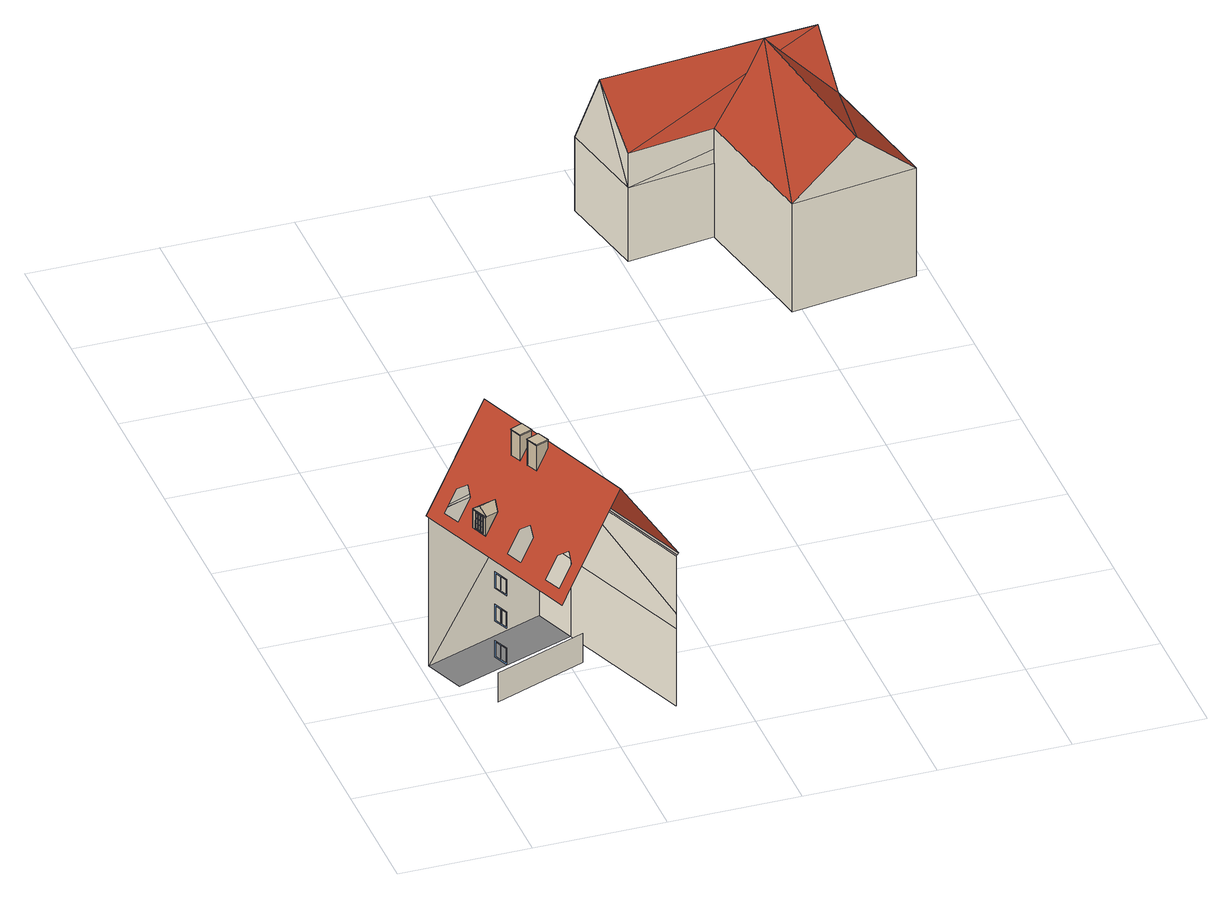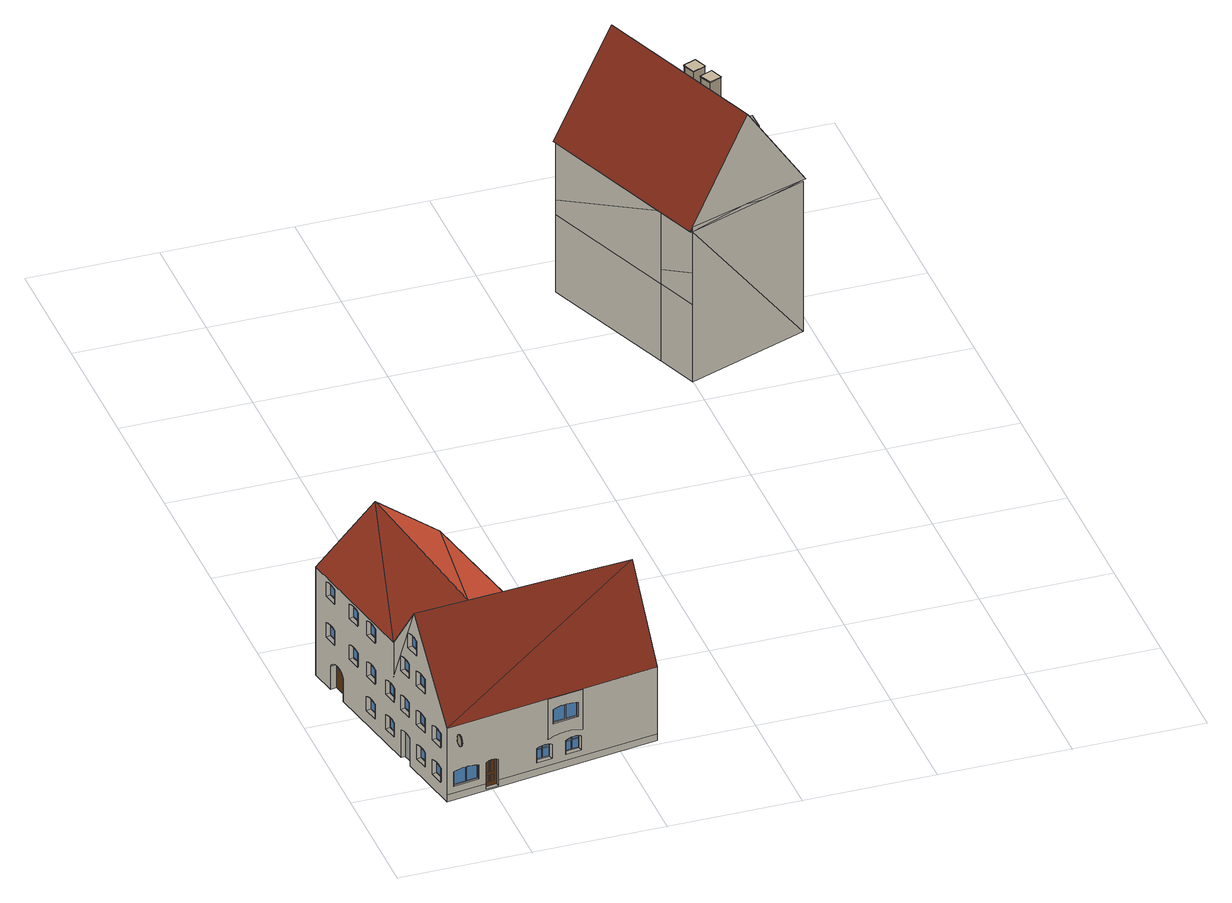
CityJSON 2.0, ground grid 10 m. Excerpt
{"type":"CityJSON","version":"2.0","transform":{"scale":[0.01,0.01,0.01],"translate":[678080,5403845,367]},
"CityObjects":{
"building1":{"type":"Building","attributes":{"dataAvailable":"NotSufficient","measuredHeight":20.84},"children":["building1-1","building1-2","building1-3"],"geometry":[{"type":"MultiSurface","lod":"3","boundaries":[[[0,1,2,3],[4,5,6,7],[8,9,10,11]],[[12,13,14,15],[16,17,18,19],[20,21,22,23]],[[24,25,26,27],[28,29,30,31],[32,33,34,35]],[[36,37,38,39]],[[40,41,42,43]],[[44,45,46,47]],[[48,49,50,51]],[[52,53,54,55]],[[56,57,58,59]],[[60,61,62,63]],[[64,65,66,67]],[[68,69,70,71]],[[72,42,41,73]],[[74,46,45,75]],[[76,38,37,77]],[[78,54,53,79]],[[80,58,57,81]],[[82,50,49,83]],[[84,66,65,85]],[[86,70,69,87]],[[88,62,61,89]],[[90,91,92,93]],[[94,95,96,97]],[[98,99,100,101]],[[102,103,104,105,106]],[[107,108,109,110,111,112,113],[114,115,116,117,118],[103,102,106,105,104],[119,120,121,122,123],[124,125,126,127,128]],[[129,130,131]],[[129,132,133,134]],[[135,131,130,107,113]],[[136,137,138,139]],[[140,141,133,142]],[[129,131,132]],[[133,132,143,144,142]],[[132,131,135]],[[113,112,145,146,147,135]],[[135,148,132]],[[140,142,144,149]],[[150,143,132,151]],[[149,144,143,150]],[[148,135,147]],[[151,132,148,152]],[[152,148,147,146]],[[146,152,151]],[[153,149,150,151,154]],[[155,140,149,153]],[[156,151,152,157]],[[151,156,154]],[[152,146,145,157]]],"semantics":{"surfaces":[{"type":"Window","frameMaterialClass":"Plastic","frameMaterialUncertainty":"0.3","paneMaterialClass":"Glass","_cityeditor_layer":"Unclassified.LoD3"},{"type":"RoofSurface"},{"type":"RoofSurface","klumMaterialClass":"Ceramic","klumMaterialIndex":"D201","materialUncertainty":"0.3"},{"type":"WallSurface"},{"type":"WallSurface","klumMaterialClass":"Plaster","klumMaterialIndex":"I101","materialUncertainty":"0.3"},{"type":"GroundSurface"},{"type":"OuterCeilingSurface"}],"values":[0,0,0,0,0,0,0,0,0,0,0,0,0,0,0,0,0,0,0,0,0,0,0,0,1,2,3,3,3,4,5,3,3,3,2,3,3,3,3,3,6,6,3,3,3,6,3,6]}}]},
"building1-1":{"type":"BuildingInstallation","attributes":{"relationToConstruction":"outside"},"parents":["building1"],"geometry":[{"type":"MultiSurface","lod":"3","boundaries":[[[158,159,160,161]],[[162,163,164,165]],[[166,167,168,169]],[[170,171,172,173]],[[174,175,176,177],[178,179,167,166,180,181,182,183]],[[184,185,186,187]],[[188,189,190]],[[167,179,191,168]],[[170,171,192,193]],[[194,189,188,195,174,177]],[[175,174,196,197]],[[198,184,187,199]],[[172,173,200,201]],[[159,202,203,160]],[[204,168,191,205]],[[158,159,202,206]],[[207,208,209,210]],[[204,163,162,211,169,168]],[[202,206,212,203]],[[205,191,213,214,165,164]],[[215,198,199,216]],[[174,177,217,196]],[[166,178,213,169]],[[179,178,213,191]],[[171,172,201,192]],[[206,158,161,212]],[[173,170,193,200]],[[194,102,103,189]],[[218,219,220,221]],[[208,222,223,209]],[[211,162,165,214],[224,225,226,227],[228,221,220,229],[210,209,223,230]],[[185,215,216,186]],[[183,182,165,214]],[[231,232,233,234]],[[231,232,224,227]],[[181,180,211,162]],[[182,181,162,165]],[[235,236,237,238]],[[239,218,221,228]],[[183,180,211,214]],[[166,167,179,178],[202,159,158,206],[172,171,170,173],[185,184,198,215]],[[234,231,227,226]],[[240,239,218,219]],[[232,233,225,224]],[[207,208,222,241]],[[240,239,228,229]],[[233,234,226,225]],[[241,207,210,230]],[[168,169,213,191],[160,203,212,161],[192,201,200,193],[187,186,216,199]],[[181,180,183,182],[233,232,231,234],[218,239,240,219],[208,207,241,222]],[[176,175,197,242]],[[184,185,215,198]],[[188,105,106,195]],[[177,176,243,102,194]],[[178,183,214,213]],[[176,175,244,243]],[[195,106,244,175,174]],[[245,246,247,248]],[[180,166,178,183],[246,245,249,250],[251,252,253,254],[235,255,256,236]],[[254,253,257,258]],[[251,254,258,259]],[[256,255,260,261]],[[255,235,238,260]],[[169,211,214,213],[248,247,262,263],[264,259,258,257],[260,238,237,261]],[[253,252,251,254]],[[246,250,262,247]],[[249,245,248,263]],[[255,235,236,256]],[[253,252,264,257]],[[180,166,169,211]],[[236,256,261,237]],[[249,245,246,250]],[[222,241,230,223]],[[252,251,259,264]],[[250,249,263,262]],[[219,240,229,220]],[[190,104,103,189]],[[188,105,104,190]],[[105,106,244,243,102,103,104]]]}]},
"building1-2":{"type":"BuildingInstallation","attributes":{"materialUncertainty":"1","relationToConstruction":"outside"},"parents":["building1"],"geometry":[{"type":"MultiSurface","lod":"3","boundaries":[[[265,266,267,268]],[[269,270,271,272]],[[273,274,275,276]],[[265,268,277,278]],[[278,277,279,280],[269,272,273,276]],[[268,267,279,277]],[[266,265,278,280]],[[267,266,280,279]],[[272,271,274,273]],[[275,270,269,276]],[[270,275,274,271]]]}]},
"building1-3":{"type":"BuildingInstallation","attributes":{"materialUncertainty":"1","relationToConstruction":"outside"},"parents":["building1"],"geometry":[{"type":"MultiSurface","lod":"3","boundaries":[[[281,282,283,284]],[[285,286,287,288]],[[289,290,291,292]],[[281,284,293,294]],[[294,293,295,296],[285,288,289,292]],[[284,283,295,293]],[[282,281,294,296]],[[283,282,296,295]],[[288,287,290,289]],[[291,286,285,292]],[[286,291,290,287]]]}]},
"building2":{"type":"Building","attributes":{"measuredHeight":13.19},"children":["building2-1"],"geometry":[{"type":"MultiSurface","lod":"3","boundaries":[[[297,298,299]],[[299,300,297]],[[298,297,301]],[[300,299,302]],[[303,304,305,306,307]],[[304,308,305]],[[309,308,304]],[[298,308,309,302]],[[310,311,312,313]],[[314,315,316,317]],[[318,319,320,321]],[[322,323,324,325]],[[326,327,328,329]],[[330,331,332,333]],[[334,335,336,337]],[[338,339,340,341]],[[342,343,344,345]],[[346,347,348,349]],[[350,351,352,353]],[[354,355,356,357]],[[358,359,360,361]],[[362,363,364,365]],[[366,367,368,369]],[[370,371,372,373]],[[374,375,376,377]],[[378,379,380,381]],[[382,383,384,385]],[[386,387,388,389]],[[390,391,392,393]],[[394,395,396,397]],[[297,300,301]],[[398,399,400,401]],[[402,403,404,405]],[[406,407,408,409,410]],[[301,300,411,412]],[[300,302,413,409,408,414,415,416,411]],[[309,304,410]],[[410,303,417,418,407,406]],[[410,304,303]],[[419,420,421,422]],[[423,424,425,426]],[[413,410,409]],[[302,309,410,413]],[[427,428,429,430]],[[431,432,433,434]],[[435,436,437,438]],[[439,440,441,442]],[[443,444,445,446]],[[447,448,449,450]],[[451,452,453,454]],[[455,456,457,458]],[[459,460,461,462]],[[463,464,465,466]],[[467,468,469,470]],[[471,472,473,474]],[[475,476,477,478]],[[479,480,481,482]],[[483,484,485,486,487]],[[488,489,490,491,492]],[[483,487,493,494,418,417,492,491]],[[495,496,497,498]],[[499,500,501,502]],[[503,504,505,506]],[[507,508,509,510]],[[511,512,513,514]],[[493,305,308,515,298,301,412,480,479,516,517,518,519,520,521,522,523,524,525,526,476,475,472,471,527,528,529,530,531,532,533,534,535,536,537,538,539,494],[319,318,315,314,540,541,542,543,544,545,546,547,548,549,550],[363,362,367,366,551,552,553,554,555,556,557,558,559,560,561],[383,382,371,370,562,563,564,565,566,567,568,569,570,571,572],[339,338,331,330,573,574,575,576,577,578,579,580,581,582,583],[375,374,335,334,584,585,586,587,588,589,590,591,592,593,594],[327,326,347,346,595,596,597,598,599,600,601,602,603,604,605],[456,455,460,459,606,607,608,609,610,611,612,613,614,615,616],[391,390,395,394,617,618,619,620,621,622,623,624,625,626,627],[311,310,379,378,628,629,630,631,632,633,634,635,636,637,638],[432,431,440,439,639,640,641,642,643,644,645,646,647,648,649],[444,443,448,447,650,651,652,653,654,655,656,657,658,659,660],[399,398,403,402,661,662,663,664,665,666,667,668,669,670,671],[428,427,452,451,672,673,674,675,676,677,678,679,680,681,682],[420,419,424,423,683,684,685,686,687,688,689,690,691,692,693],[351,350,387,386,694,695,696,697,698,699,700,701,702,703,704],[343,342,323,322,705,706,707,708,709,710,711,712,713,714,715],[359,358,355,354,716,717,718,719,720,721,722,723,724,725,726]],[[308,298,515]],[[539,538,727,728]],[[729,730,731,732,733,734,735,736,737,738,739,740,741,742,743,744,745,746],[436,435,500,499,747,748,749,750,751,752,753,754,755,756,757]],[[758,307,739,738]],[[306,759,741,740]],[[305,493,487,486,760,761,762,763,764,765,766,767,768,769,770,488,492,417,303,307,758,771,772,773,774,775,776,777,778,779,780,781,782,783,784,759,306],[504,503,508,507,785,786,787,788,789,790,791,792,793,794,795],[496,495,512,511,796,797,798,799,800,801,802,803,804,805,806],[468,467,807,808,809,810,811,812,813,814,815,816,817,464,463]],[[818,819,820,821,822,823,824,825,826]],[[827,828,829,830]],[[831,832,833,834,835,836,837,838,839]],[[840,841,842,843]],[[844,845,846,847,848,849,850,851,852]],[[853,854,855,856,857,858,859,860,861]],[[862,863,864,865,866,867,868,869,870]],[[871,872,873,874]],[[875,876,877,878,879,880,881,882,883]],[[884,885,886,887]],[[888,889,890,891,892,893,894,895,896]],[[897,898,899,900,901,902,903,904,905]],[[906,907,908,909,910,911,912,913,485,484,490,489,914,915,916],[917,918,919,920],[921,922,923,924],[925,926,927,928],[929,930,931,932]],[[926,925,928,927]],[[923,922,921,924]],[[930,929,932,931]],[[918,917,920,919]],[[933,934,935,936,937,938,939,940,941]],[[942,943,944,945]],[[946,947,948,949,950,951,952,953,954]],[[955,956,957,958]],[[481,478,477,959,960,961,962,963,964,965,966,967,968,969,482]],[[970,971,972,973,974,975,976,977,978]],[[979,980,981,982]],[[983,984,985,986,987,988,989,990,991]],[[992,993,994,995]],[[996,997,998,999,1000,1001,1002,1003,1004]],[[1005,1006,1007,1008]],[[1009,1010,1011,1012,1013,1014,1015,1016,1017]],[[1018,1019,1020,1021]],[[1022,1023,1024,1025,1026,1027,1028,1029,1030]],[[1031,1032,1033,1034]],[[1035,1036,1037,1038,1039,1040,1041,1042,1043]],[[1044,1045,1046,1047]],[[1048,1049,1050,1051,1052,1053,1054,1055,1056]],[[1057,1058,1059,1060]],[[1061,1062,1063,1064,1065,1066,1067,1068,1069]],[[1070,1071,1072,1073]],[[1074,1075,1076,1077,1078,1079,1080,1081,1082]],[[1083,1084,1085,1086]],[[1087,1088,1089,1090,1091,1092,1093,1094,1095]],[[1096,1097,1098,1099]],[[1100,1101,1102,1103,1104,1105,1106,1107,1108]],[[1109,1110,1111,1112]],[[1113,1114,1115,1116,1117,1118,1119,1120,1121]],[[1122,1123,1124,1125]],[[1126,1127,1128,1129,1130,1131,1132,1133,1134]],[[1135,1136,1137,1138]],[[1139,1140,1141,1142,1143,1144,1145,1146,1147]],[[1148,1149,1150,1151]],[[1152,1153,1154,1155,1156,1157,1158,1159,1160]],[[1161,1162,1163,1164]],[[1165,1166,1167,1168,1169,1170,1171,1172,1173]],[[1174,1175,1176,1177]],[[1178,1179,1180,1181,1182,1183,1184,1185,1186]],[[1187,1188,1189,1190]],[[1191,1192,1193,1194,1195,1196,1197,1198,1199]],[[1200,1201,1202,1203]],[[1204,1205,1206,1207,1208,1209,1210,1211,1212]],[[1213,1214,1215,1216]],[[1217,1218,1219,1220,1221,1222,1223,1224,1225]],[[1226,1227,1228,1229]],[[1230,1231,1232,1233,1234,1235,1236,1237,1238]],[[1239,1240,1241,1242]],[[1243,1244,1245,1246,1247,1248,1249,1250,1251]],[[1252,1253,1254,1255]],[[1256,1257,1258,1259,1260,1261,1262,1263,1264]],[[1265,1266,1267,1268]],[[1269,1270,1271,1272,1273,1274,1275,1276,1277]],[[1278,1279,1280,1281]],[[1282,1283,1284,1285,1286,1287,1288,1289,1290]],[[1291,1292,1293,1294]],[[1295,1296,1297,1298,1299,1300,1301,1302,1303]],[[1304,1305,1306,1307]],[[1308,1309,1310,1311,1312,1313,1314,1315,1316]],[[1317,1318,1319,1320]],[[1321,1322,1323,1324,1325,1326,1327,1328,1329]],[[1330,1331,1332,1333]],[[1334,1335,1336,1337,1338,1339,1340,1341,1342]],[[1343,1344,1345,1346]],[[1347,1348,1349,1350,1351,1352,1353,1354,1355]],[[1356,1357,1358,1359]],[[1360,1361,1362,1363,1364,1365,1366,1367,1368]],[[1369,1370,1371,1372]],[[1373,1374,1375,1376,1377,1378,1379,1380,1381]],[[1382,1383,1384,1385]],[[418,494,539,728,473,472,475,478,481,480,412,411,416,415,414,408,407]],[[311,638,1386,312]],[[633,632,1387,1388]],[[545,544,1389,1390]],[[548,547,1391,1392]],[[541,540,1393,1394]],[[540,314,317,1393]],[[547,546,1395,1391]],[[319,550,1396,320]],[[550,549,1397,1396]],[[543,542,1398,1399]],[[707,706,1400,1401]],[[698,697,1402,1403]],[[709,708,1404,1405]],[[705,322,325,1406]],[[714,713,1407,1408]],[[351,704,1409,352]],[[706,705,1406,1400]],[[626,625,1410,1411]],[[615,614,1412,1413]],[[608,607,1414,1415]],[[610,609,1416,1417]],[[605,604,1418,1419]],[[611,610,1417,1420]],[[623,622,1421,1422]],[[612,611,1420,1423]],[[619,618,1424,1425]],[[621,620,1426,1427]],[[576,575,1428,1429]],[[591,590,1430,1431]],[[564,563,1432,1433]],[[583,582,1434,1435]],[[566,565,1436,1437]],[[581,580,1438,1439]],[[573,330,333,1440]],[[594,593,1441,1442]],[[580,579,1443,1438]],[[585,584,1444,1445]],[[568,567,1446,1447]],[[584,334,337,1444]],[[587,586,1448,1449]],[[383,572,1450,384]],[[563,562,1451,1432]],[[339,583,1435,340]],[[574,573,1440,1452]],[[575,574,1452,1428]],[[343,715,1453,344]],[[710,709,1405,1454]],[[711,710,1454,1455]],[[595,346,349,1456]],[[603,602,1457,1458]],[[602,601,1459,1457]],[[704,703,1460,1409]],[[697,696,1461,1402]],[[708,707,1401,1404]],[[699,698,1403,1462]],[[712,711,1455,1463]],[[696,695,1464,1461]],[[713,712,1463,1407]],[[700,699,1462,1465]],[[701,700,1465,1466]],[[715,714,1408,1453]],[[695,694,1467,1464]],[[722,721,1468,1469]],[[721,720,1470,1468]],[[717,716,1471,1472]],[[718,717,1472,1473]],[[723,722,1469,1474]],[[552,551,1475,1476]],[[557,556,1477,1478]],[[363,561,1479,364]],[[553,552,1476,1480]],[[560,559,1481,1482]],[[551,366,369,1475]],[[559,558,1483,1481]],[[554,553,1480,1484]],[[556,555,1485,1477]],[[555,554,1484,1485]],[[544,543,1399,1389]],[[546,545,1390,1395]],[[549,548,1392,1397]],[[558,557,1478,1483]],[[542,541,1394,1398]],[[561,560,1482,1479]],[[569,568,1447,1486]],[[588,587,1449,1487]],[[589,588,1487,1488]],[[375,594,1442,376]],[[590,589,1488,1430]],[[578,577,1489,1490]],[[570,569,1486,1491]],[[572,571,1492,1450]],[[586,585,1445,1448]],[[577,576,1429,1489]],[[579,578,1490,1443]],[[562,370,373,1451]],[[592,591,1431,1493]],[[571,570,1491,1492]],[[565,564,1433,1436]],[[567,566,1437,1446]],[[636,635,1494,1495]],[[631,630,1496,1497]],[[638,637,1498,1386]],[[628,378,381,1499]],[[635,634,1500,1494]],[[726,725,1501,1502]],[[359,726,1502,360]],[[719,718,1473,1503]],[[622,621,1427,1421]],[[625,624,1504,1410]],[[391,627,1505,392]],[[593,592,1493,1441]],[[694,386,389,1467]],[[702,701,1466,1506]],[[703,702,1506,1460]],[[582,581,1439,1434]],[[724,723,1474,1507]],[[725,724,1507,1501]],[[716,354,357,1471]],[[600,599,1508,1509]],[[598,597,1510,1511]],[[604,603,1458,1418]],[[597,596,1512,1510]],[[599,598,1511,1508]],[[601,600,1509,1459]],[[596,595,1456,1512]],[[720,719,1503,1470]],[[618,617,1513,1424]],[[627,626,1411,1505]],[[624,623,1422,1504]],[[620,619,1425,1426]],[[617,394,397,1513]],[[629,628,1499,1514]],[[634,633,1388,1500]],[[632,631,1497,1387]],[[630,629,1514,1496]],[[637,636,1495,1498]],[[815,814,1515,1516]],[[428,682,1517,429]],[[532,531,1518,1519]],[[538,537,1520,727]],[[816,815,1516,1521]],[[529,528,1522,1523]],[[536,535,1524,1525]],[[808,807,1526,1527]],[[813,812,1528,1529]],[[810,809,1530,1531]],[[676,675,1532,1533]],[[807,467,470,1526]],[[531,530,1534,1518]],[[814,813,1529,1515]],[[817,816,1521,1535]],[[812,811,1536,1528]],[[677,676,1533,1537]],[[464,817,1535,465]],[[811,810,1531,1536]],[[674,673,1538,1539]],[[533,532,1519,1540]],[[770,914,489,488]],[[528,527,1541,1522]],[[765,908,907,766]],[[535,534,1542,1524]],[[530,529,1523,1534]],[[534,533,1540,1542]],[[663,662,1543,1544]],[[667,666,1545,1546]],[[537,536,1525,1520]],[[399,671,1547,400]],[[670,669,1548,1549]],[[527,471,474,1541]],[[666,665,1550,1545]],[[665,664,1551,1550]],[[664,663,1544,1551]],[[662,661,1552,1543]],[[668,667,1546,1553]],[[669,668,1553,1548]],[[661,402,405,1552]],[[671,670,1549,1547]],[[522,521,964,963]],[[476,526,959,477]],[[526,525,960,959]],[[525,524,961,960]],[[524,523,962,961]],[[523,522,963,962]],[[521,520,965,964]],[[520,519,966,965]],[[519,518,967,966]],[[692,691,1554,1555]],[[691,690,1556,1554]],[[684,683,1557,1558]],[[689,688,1559,1560]],[[683,423,426,1557]],[[686,685,1561,1562]],[[518,517,968,967]],[[690,689,1560,1556]],[[693,692,1555,1563]],[[516,479,482,969]],[[763,910,909,764]],[[764,909,908,765]],[[761,912,911,762]],[[420,693,1563,421]],[[688,687,1564,1559]],[[687,686,1562,1564]],[[760,913,912,761]],[[685,684,1558,1561]],[[517,516,969,968]],[[762,911,910,763]],[[766,907,906,767]],[[486,485,913,760]],[[768,916,915,769]],[[769,915,914,770]],[[809,808,1527,1530]],[[767,906,916,768]],[[681,680,1565,1566]],[[680,679,1567,1565]],[[673,672,1568,1538]],[[432,649,1569,433]],[[797,796,1570,1571]],[[801,800,1572,1573]],[[805,804,1574,1575]],[[644,643,1576,1577]],[[645,644,1577,1578]],[[798,797,1571,1579]],[[648,647,1580,1581]],[[641,640,1582,1583]],[[796,511,514,1570]],[[496,806,1584,497]],[[643,642,1585,1576]],[[752,751,1586,1587]],[[748,747,1588,1589]],[[747,499,502,1588]],[[756,755,1590,1591]],[[654,653,1592,1593]],[[436,757,1594,437]],[[749,748,1589,1595]],[[444,660,1596,445]],[[755,754,1597,1590]],[[754,753,1598,1597]],[[750,749,1595,1599]],[[804,803,1600,1574]],[[757,756,1591,1594]],[[753,752,1587,1598]],[[751,750,1599,1586]],[[787,786,1601,1602]],[[794,793,1603,1604]],[[785,507,510,1605]],[[789,788,1606,1607]],[[792,791,1608,1609]],[[790,789,1607,1610]],[[795,794,1604,1611]],[[640,639,1612,1582]],[[639,439,442,1612]],[[504,795,1611,505]],[[786,785,1605,1601]],[[788,787,1602,1606]],[[793,792,1609,1603]],[[791,790,1610,1608]],[[646,645,1578,1613]],[[647,646,1613,1580]],[[642,641,1583,1585]],[[649,648,1581,1569]],[[655,654,1593,1614]],[[806,805,1575,1584]],[[802,801,1573,1615]],[[800,799,1616,1572]],[[803,802,1615,1600]],[[799,798,1579,1616]],[[657,656,1617,1618]],[[653,652,1619,1592]],[[656,655,1614,1617]],[[678,677,1537,1620]],[[660,659,1621,1596]],[[651,650,1622,1623]],[[652,651,1623,1619]],[[650,447,450,1622]],[[658,657,1618,1624]],[[659,658,1624,1621]],[[672,451,454,1568]],[[675,674,1539,1532]],[[682,681,1566,1517]],[[679,678,1620,1567]],[[607,606,1625,1414]],[[609,608,1415,1416]],[[327,605,1419,328]],[[456,616,1626,457]],[[616,615,1413,1626]],[[613,612,1423,1627]],[[614,613,1627,1412]],[[606,459,462,1625]],[[775,774,734,733]],[[772,771,737,736]],[[771,758,738,737]],[[774,773,735,734]],[[773,772,736,735]],[[781,780,746,745]],[[783,782,744,743]],[[759,784,742,741]],[[784,783,743,742]],[[782,781,745,744]],[[780,779,729,746]],[[315,318,321,316]],[[335,374,377,336]],[[331,338,341,332]],[[347,326,329,348]],[[323,342,345,324]],[[387,350,353,388]],[[355,358,361,356]],[[367,362,365,368]],[[371,382,385,372]],[[379,310,313,380]],[[395,390,393,396]],[[468,463,466,469]],[[403,398,401,404]],[[424,419,422,425]],[[491,490,484,483]],[[307,306,740,739]],[[500,435,438,501]],[[508,503,506,509]],[[448,443,446,449]],[[440,431,434,441]],[[512,495,498,513]],[[452,427,430,453]],[[460,455,458,461]]],"semantics":{"surfaces":[{"type":"RoofSurface","klumMaterialClass":"Ceramic","klumMaterialIndex":"D201","materialUncertainty":"0.3"},{"type":"WallSurface"},{"type":"WallSurface","klumMaterialClass":"Plaster","klumMaterialIndex":"I101","materialUncertainty":"0.3"},{"type":"Window","frameMaterialClass":"Plastic","frameMaterialUncertainty":"0.3","paneMaterialClass":"Glass","_cityeditor_layer":"Unclassified.LoD3"},{"type":"Door","materialUncertainty":"0.5","_cityeditor_layer":"Unclassified.LoD3"},{"type":"Door","klumMaterialClass":"Wood","klumMaterialIndex":"L001","materialUncertainty":"0.3","_cityeditor_layer":"Unclassified.LoD3"},{"type":"GroundSurface"},{"type":"OuterCeilingSurface"},{"type":"OuterFloorSurface"}],"values":[0,0,0,0,0,0,0,0,1,1,1,1,1,1,1,1,1,1,1,1,1,1,1,1,1,1,1,1,1,1,1,1,1,1,1,1,1,1,1,1,1,1,1,1,1,1,1,1,1,1,1,1,2,2,2,2,2,2,2,2,2,2,2,2,2,2,2,2,2,2,2,2,3,3,3,3,3,3,3,3,3,3,3,3,4,4,4,4,4,3,3,3,3,5,3,3,3,3,3,3,3,3,3,3,3,3,3,3,3,3,3,3,3,3,3,3,3,3,3,3,3,3,3,3,3,3,3,3,3,3,3,3,3,3,3,3,3,3,3,3,3,3,3,3,3,3,3,3,3,3,3,3,3,3,3,3,3,3,6,7,7,7,7,7,7,7,7,7,7,7,7,7,7,7,7,7,7,7,7,7,7,7,7,7,7,7,7,7,7,7,7,7,7,7,7,7,7,7,7,7,7,7,7,7,7,7,7,7,7,7,7,7,7,7,7,7,7,7,7,7,7,7,7,7,7,7,7,7,7,7,7,7,7,7,7,7,7,7,7,7,7,7,7,7,7,7,7,7,7,7,7,7,7,7,7,7,7,7,7,7,7,7,7,7,7,7,7,7,7,7,7,7,7,7,7,7,7,7,7,7,7,7,7,7,7,7,7,7,7,7,7,7,7,7,7,7,7,7,7,7,7,7,7,7,7,7,7,7,7,7,7,7,7,7,7,7,7,7,7,7,7,7,7,7,7,7,7,7,7,7,7,7,7,7,7,7,7,7,7,7,7,7,7,7,7,7,7,7,7,7,7,7,7,7,7,7,7,7,7,7,7,7,7,7,7,7,7,7,7,7,7,7,7,7,7,7,7,7,7,7,7,7,7,7,7,7,7,7,7,7,7,7,7,7,7,7,7,7,7,7,7,7,7,7,7,7,7,7,7,7,7,7,7,7,7,7,7,7,7,7,7,7,7,7,7,7,7,7,7,7,7,7,7,7,7,7,7,7,7,7,7,7,7,7,7,7,7,7,7,7,7,7,7,7,7,7,7,7,8,8,8,8,8,8,8,8,8,8,8,8,8,8,8,8,8,8,8,8,8,8,8]}}]},
"building2-1":{"type":"BuildingInstallation","attributes":{"materialUncertainty":"0.5","materialClass":"Plastic","_cityeditor_layer":"Unclassified.LoD3","relationToConstruction":"outside"},"parents":["building2"],"geometry":[{"type":"MultiSurface","lod":"3","boundaries":[[[1628,1629,1630,1631,1632,1633,1634,1635,1636,1637,1638,1639,1640,1641,1642,1643,1644,1645,1646,1647,1648,1649,1650,1651,1652,1653]],[[1654,1655,1630,1629]],[[1656,1654,1629,1628]],[[1655,1657,1631,1630]],[[1657,1658,1632,1631]],[[1658,1659,1633,1632]],[[1660,1661,1644,1643]],[[1662,1663,1647,1646]],[[1663,1664,1648,1647]],[[1664,1665,1649,1648]],[[1666,1667,1642,1641]],[[1668,1669,1639,1638]],[[1667,1660,1643,1642]],[[1665,1670,1650,1649]],[[1661,1671,1645,1644]],[[1670,1672,1651,1650]],[[1672,1673,1652,1651]],[[1674,1668,1638,1637]],[[1675,1676,1635,1634]],[[1659,1675,1634,1633]],[[1676,1677,1636,1635]],[[1677,1674,1637,1636]],[[1669,1678,1640,1639]],[[1671,1662,1646,1645]],[[1678,1666,1641,1640]],[[1673,1679,1653,1652]],[[1679,1656,1628,1653]],[[1654,1656,1679,1673,1672,1670,1665,1664,1663,1662,1671,1661,1660,1667,1666,1678,1669,1668,1674,1677,1676,1675,1659,1658,1657,1655]]]}]}
},
"vertices":[
[348,556,1221],[302,677,1221],[302,677,1081],[348,556,1081],[307,664,1092],[307,664,1210],[324,618,1210],[324,618,1092],[326,615,1092],[326,615,1210],[343,569,1210],[343,569,1092],[348,556,643],[302,677,643],[302,677,503],[348,556,503],[307,664,513],[307,664,632],[324,618,632],[324,618,513],[326,615,513],[326,615,632],[343,569,632],[343,569,513],[348,556,947],[302,677,947],[302,677,807],[348,556,807],[307,664,818],[307,664,936],[324,618,936],[324,618,818],[326,615,818],[326,615,936],[343,569,936],[343,569,818],[324,620,1209],[325,621,1209],[325,621,1171],[324,620,1171],[324,620,1131],[325,621,1131],[325,621,1093],[324,620,1093],[324,620,1170],[325,621,1170],[325,621,1132],[324,620,1132],[324,620,630],[325,621,630],[325,621,593],[324,620,593],[324,620,552],[325,621,552],[325,621,515],[324,620,515],[324,620,591],[325,621,591],[325,621,554],[324,620,554],[324,620,934],[325,621,934],[325,621,897],[324,620,897],[324,620,856],[325,621,856],[325,621,819],[324,620,819],[324,620,895],[325,621,895],[325,621,858],[324,620,858],[326,621,1093],[326,621,1131],[326,621,1132],[326,621,1170],[326,621,1171],[326,621,1209],[326,621,515],[326,621,552],[326,621,554],[326,621,591],[326,621,593],[326,621,630],[326,621,819],[326,621,856],[326,621,858],[326,621,895],[326,621,897],[326,621,934],[329,614,934],[327,613,934],[327,613,897],[329,614,897],[329,614,895],[327,613,895],[327,613,858],[329,614,858],[329,614,856],[327,613,856],[327,613,819],[329,614,819],[305,886,1385],[407,925,1544],[416,1005,1598],[356,1058,1544],[254,1019,1385],[41,1396,1293],[161,1085,1293],[161,1084,1293],[571,18,1293],[607,31,1348],[1065,197,2056],[533,1579,2056],[387,646,1371],[489,685,1530],[549,632,1584],[541,552,1530],[438,513,1371],[534,255,1366],[636,294,1525],[697,241,1579],[688,161,1525],[586,121,1366],[191,1147,1366],[139,1280,1366],[241,1319,1525],[302,1266,1579],[293,1186,1525],[396,1528,1281],[64,1404,1294],[548,1586,1310],[1002,1754,1281],[64,1405,18],[64,1405,1281],[1004,1757,1324],[1056,978,344],[336,701,344],[336,701,100],[1056,978,100],[1125,1434,18],[184,1093,18],[1002,1753,18],[1002,1754,937],[1002,1754,668],[1559,375,1293],[1148,1442,1293],[1024,1764,1293],[1013,1759,1281],[1125,1434,668],[1125,1434,789],[1125,1434,1281],[1137,1438,1281],[1536,367,668],[1536,367,789],[1536,367,18],[1536,367,1281],[1547,371,1281],
[287,939,1488],[294,918,1488],[298,920,1488],[290,940,1488],[269,991,1397],[270,991,1397],[272,992,1531],[271,992,1531],[284,940,1397],[294,916,1397],[297,917,1397],[288,942,1397],[286,938,1444],[294,918,1444],[294,918,1484],[287,939,1484],[267,993,1536],[264,992,1392],[295,913,1392],[297,914,1536],[286,941,1531],[296,917,1531],[275,965,1397],[265,989,1397],[268,990,1531],[277,966,1531],[293,918,1401],[294,918,1440],[297,920,1440],[297,919,1401],[256,1020,1546],[308,887,1546],[283,954,1600],[300,918,1531],[297,920,1444],[290,940,1444],[307,887,1536],[256,1020,1536],[271,995,1536],[269,994,1392],[285,938,1401],[289,940,1401],[290,940,1484],[298,920,1484],[295,919,1527],[299,920,1527],[298,917,1397],[301,918,1531],[287,939,1527],[274,967,1401],[275,967,1440],[278,969,1440],[278,968,1401],[279,966,1397],[291,940,1527],[290,942,1531],[281,967,1531],[286,938,1440],[290,940,1440],[302,916,1536],[276,967,1484],[268,988,1484],[271,989,1484],[279,969,1484],[267,988,1440],[271,989,1440],[279,969,1488],[280,969,1527],[272,989,1527],[271,989,1488],[279,969,1444],[271,989,1444],[270,989,1401],[268,988,1488],[276,967,1488],[276,968,1527],[268,988,1527],[284,943,1440],[276,963,1440],[280,964,1440],[288,944,1440],[275,967,1444],[267,988,1444],[266,987,1401],[299,915,1392],[295,913,1385],[264,992,1385],[285,943,1488],[286,943,1527],[289,945,1527],[289,944,1488],[277,963,1488],[278,963,1527],[285,943,1484],[284,943,1444],[276,963,1444],[277,963,1484],[284,942,1401],[276,963,1401],[280,964,1444],[281,965,1484],[289,944,1484],[287,944,1401],[279,964,1401],[281,965,1527],[281,965,1488],[288,944,1444],
[608,1017,2089],[705,1056,2089],[666,1153,2089],[570,1114,2089],[665,1150,2082],[665,1150,2011],[572,1113,1866],[572,1113,2082],[609,1020,2082],[609,1020,1868],[702,1057,2013],[702,1057,2082],[570,1114,2082],[608,1017,2082],[666,1153,2082],[705,1056,2082],
[673,856,2093],[770,894,2093],[731,991,2093],[634,952,2093],[730,988,2086],[730,988,2014],[637,951,1869],[637,951,2086],[674,858,2086],[674,858,1871],[767,896,2016],[767,896,2086],[634,952,2086],[673,856,2086],[731,991,2086],[770,894,2086],
[4335,4594,1530],[4591,5740,1124],[4126,5982,1530],[3829,4518,1124],[4799,4664,1124],[3621,5593,1124],[2808,6226,833],[2870,5870,1529],[4449,6475,833],[3664,6356,833],[3395,6315,833],[4537,6019,1532],[2950,5492,1124],[4590,5748,621],[4590,5748,740],[4557,5742,740],[4557,5742,621],[4664,5363,447],[4664,5363,328],[4631,5357,328],[4631,5357,447],[4641,5483,328],[4641,5483,447],[4608,5477,447],[4608,5477,328],[4573,5833,1063],[4573,5833,943],[4541,5826,943],[4541,5826,1063],[4748,4929,621],[4748,4929,740],[4716,4922,740],[4716,4922,621],[4710,5126,1084],[4710,5126,964],[4677,5120,964],[4677,5120,1084],[4663,5367,1084],[4663,5367,964],[4631,5360,964],[4631,5360,1084],[4687,5246,964],[4687,5246,1084],[4654,5239,1084],[4654,5239,964],[4550,5953,943],[4550,5953,1063],[4518,5946,1063],[4518,5946,943],[4771,4808,740],[4771,4808,621],[4739,4802,621],[4739,4802,740],[4508,6170,943],[4508,6170,1063],[4476,6164,1063],[4476,6164,943],[4554,5933,1314],[4554,5933,1195],[4521,5927,1195],[4521,5927,1314],[4531,6053,1195],[4531,6053,1314],[4498,6047,1314],[4498,6047,1195],[4507,6174,328],[4507,6174,447],[4475,6168,447],[4475,6168,328],[4530,6054,447],[4530,6054,328],[4498,6048,328],[4498,6048,447],[4771,4808,1084],[4771,4808,964],[4739,4802,964],[4739,4802,1084],[4640,5487,964],[4640,5487,1084],[4608,5480,1084],[4608,5480,964],[4613,5628,740],[4613,5628,621],[4580,5622,621],[4580,5622,740],[4748,4929,964],[4748,4929,1084],[4716,4922,1084],[4716,4922,964],[4531,6050,1063],[4531,6050,943],[4499,6044,943],[4499,6044,1063],[4640,5487,621],[4640,5487,740],[4608,5480,740],[4608,5480,621],[4663,5367,740],[4663,5367,621],[4631,5360,621],[4631,5360,740],[4590,5745,328],[4590,5745,447],[4558,5739,447],[4558,5739,328],[4613,5625,447],[4613,5625,328],[4581,5619,328],[4581,5619,447],[2950,5492,505],[2950,5492,214],[3621,5593,214],[3621,5593,833],[2950,5492,833],[3829,4518,214],[4799,4664,214],[3621,5593,951],[3670,5341,214],[3684,5271,214],[3808,4629,214],[2808,6226,271],[2808,6226,214],[4466,6388,616],[4466,6388,735],[4433,6382,735],[4433,6382,616],[4489,6268,735],[4489,6268,616],[4457,6262,616],[4457,6262,735],[4466,6388,327],[4466,6388,447],[4433,6382,447],[4433,6382,327],[4550,5953,615],[4550,5953,734],[4518,5946,734],[4518,5946,615],[3429,6329,616],[3429,6329,735],[3431,6317,735],[3431,6317,616],[4573,5833,734],[4573,5833,615],[4541,5826,615],[4541,5826,734],[4508,6170,615],[4508,6170,734],[4476,6164,734],[4476,6164,615],[4531,6050,734],[4531,6050,615],[4499,6044,615],[4499,6044,734],[4489,6268,447],[4489,6268,327],[4457,6262,327],[4457,6262,447],[4687,5246,621],[4687,5246,740],[4654,5239,740],[4654,5239,621],[4710,5126,740],[4710,5126,621],[4677,5120,621],[4677,5120,740],[3630,6351,321],[3630,6351,440],[3635,6318,440],[3635,6318,321],[3751,6369,440],[3751,6369,321],[3756,6336,321],[3756,6336,440],[4571,5843,447],[4571,5843,214],[4539,5837,214],[4539,5837,447],[4726,5044,214],[4726,5044,410],[4677,5035,410],[4677,5035,214],[4759,4871,410],[4759,4871,214],[4710,4862,214],[4710,4862,410],[4148,6429,221],[4153,6395,221],[4153,6395,447],[4148,6429,447],[4148,6429,271],[4046,6414,447],[4051,6379,447],[4051,6379,221],[4046,6414,221],[4046,6414,271],[4449,6475,271],[4449,6475,214],[4203,6437,328],[4203,6437,447],[4204,6425,447],[4204,6425,328],[3624,6358,735],[3624,6358,616],[3626,6346,616],[3626,6346,735],[3400,6316,321],[3400,6316,440],[3405,6283,440],[3405,6283,321],[3521,6334,440],[3521,6334,321],[3526,6302,321],[3526,6302,440],[4397,6467,447],[4397,6467,328],[4399,6455,328],[4399,6455,447],[4591,5740,833],[4757,4881,425],[4755,4893,439],[4752,4907,450],[4749,4923,458],[4746,4940,463],[4742,4958,465],[4739,4975,463],[4736,4993,458],[4732,5009,450],[4730,5023,439],[4727,5035,425],[4569,5853,451],[4567,5862,455],[4566,5872,458],[4564,5883,460],[4562,5893,462],[4560,5903,462],[4558,5913,462],[4556,5923,460],[4554,5933,458],[4552,5943,455],[4550,5953,451],[4548,5963,447],[4548,5963,214],[4662,5373,451],[4660,5383,455],[4658,5393,458],[4656,5403,460],[4654,5413,462],[4652,5424,462],[4650,5434,462],[4648,5444,460],[4646,5454,458],[4644,5464,455],[4643,5474,451],[4529,6064,451],[4527,6074,455],[4525,6084,458],[4523,6094,460],[4521,6104,462],[4519,6114,462],[4517,6124,462],[4515,6134,460],[4513,6144,458],[4511,6154,455],[4509,6164,451],[4769,4818,1088],[4767,4828,1092],[4765,4838,1095],[4764,4848,1097],[4761,4858,1098],[4760,4868,1099],[4758,4879,1098],[4756,4889,1097],[4754,4899,1095],[4752,4909,1092],[4750,4919,1088],[4708,5136,1088],[4706,5145,1092],[4704,5155,1095],[4702,5166,1097],[4700,5176,1098],[4698,5186,1099],[4696,5196,1098],[4694,5206,1097],[4692,5216,1095],[4690,5226,1092],[4689,5236,1088],[4661,5376,1088],[4659,5386,1092],[4658,5396,1095],[4656,5406,1097],[4654,5416,1098],[4652,5427,1099],[4650,5437,1098],[4648,5447,1097],[4646,5457,1095],[4644,5467,1092],[4642,5477,1088],[4769,4818,745],[4767,4828,749],[4765,4838,752],[4764,4848,754],[4761,4858,755],[4760,4868,755],[4758,4879,755],[4756,4889,754],[4754,4899,752],[4752,4909,749],[4750,4919,745],[4708,5136,745],[4706,5145,749],[4704,5155,752],[4702,5166,754],[4700,5176,755],[4698,5186,755],[4696,5196,755],[4694,5206,754],[4692,5216,752],[4690,5226,749],[4689,5236,745],[4661,5376,745],[4659,5386,749],[4658,5396,752],[4656,5406,754],[4654,5416,755],[4652,5427,755],[4650,5437,755],[4648,5447,754],[4646,5457,752],[4644,5467,749],[4642,5477,745],[4611,5638,745],[4609,5648,749],[4607,5658,752],[4605,5668,754],[4603,5678,755],[4601,5688,755],[4599,5698,755],[4597,5708,754],[4595,5718,752],[4593,5729,749],[4591,5738,745],[4571,5842,739],[4569,5852,743],[4568,5862,746],[4566,5872,748],[4564,5882,749],[4562,5893,750],[4560,5903,749],[4558,5913,748],[4556,5923,746],[4554,5933,743],[4552,5943,739],[4529,6060,739],[4527,6070,743],[4526,6080,746],[4523,6090,748],[4522,6100,749],[4520,6110,750],[4518,6120,749],[4516,6131,748],[4514,6141,746],[4512,6151,743],[4510,6161,739],[4611,5635,451],[4610,5645,455],[4608,5655,458],[4606,5665,460],[4604,5675,462],[4602,5685,462],[4600,5695,462],[4598,5705,460],[4596,5715,458],[4594,5725,455],[4592,5735,451],[4487,6278,451],[4485,6288,455],[4483,6298,458],[4481,6308,460],[4479,6318,461],[4477,6328,462],[4476,6338,461],[4474,6349,460],[4472,6359,458],[4470,6369,455],[4468,6379,451],[4487,6278,739],[4485,6288,743],[4483,6298,746],[4481,6308,748],[4479,6318,750],[4477,6328,750],[4476,6338,750],[4474,6349,748],[4472,6359,746],[4470,6369,743],[4468,6379,739],[4529,6060,1067],[4527,6070,1071],[4526,6080,1074],[4523,6090,1076],[4522,6100,1077],[4520,6110,1078],[4518,6120,1077],[4516,6131,1076],[4514,6141,1074],[4512,6151,1071],[4510,6161,1067],[4571,5842,1067],[4569,5852,1071],[4568,5862,1074],[4566,5872,1076],[4564,5882,1077],[4562,5893,1078],[4560,5903,1077],[4558,5913,1076],[4556,5923,1074],[4554,5933,1071],[4552,5943,1067],[4552,5943,1319],[4550,5953,1322],[4548,5963,1325],[4546,5973,1328],[4544,5983,1329],[4542,5993,1329],[4540,6003,1329],[4538,6013,1328],[4536,6024,1325],[4534,6033,1322],[4533,6043,1319],[4516,5957,447],[4516,5957,214],[3544,6346,521],[3534,6344,521],[3528,6343,522],[3509,6341,521],[3505,6340,521],[3482,6337,519],[3460,6333,516],[3437,6330,511],[3415,6326,505],[3394,6323,498],[3394,6323,833],[3663,6364,833],[3663,6364,498],[3641,6361,505],[3619,6357,511],[3596,6354,516],[3574,6350,519],[3551,6347,521],[3608,6355,740],[3592,6353,743],[3576,6351,746],[3560,6348,749],[3543,6346,750],[3527,6343,750],[3510,6341,750],[3494,6338,749],[3477,6336,746],[3461,6333,743],[3445,6331,740],[3395,6315,498],[3664,6356,498],[4140,6428,451],[4131,6426,455],[4123,6425,458],[4114,6424,460],[4106,6423,462],[4097,6421,462],[4088,6420,462],[4080,6419,460],[4071,6417,458],[4063,6416,455],[4054,6415,451],[3416,6318,505],[3439,6322,511],[3461,6325,516],[3484,6329,519],[3506,6332,521],[3510,6333,521],[3529,6335,522],[3536,6337,521],[3546,6338,521],[3552,6339,521],[3575,6342,519],[3597,6346,516],[3620,6349,511],[3642,6353,505],[3511,6333,445],[3501,6331,449],[3491,6330,452],[3480,6328,454],[3470,6327,455],[3460,6325,455],[3450,6324,455],[3440,6322,454],[3429,6320,452],[3419,6319,449],[3409,6317,445],[4382,6464,451],[4366,6462,455],[4349,6459,458],[4333,6457,460],[4316,6454,462],[4300,6452,462],[4284,6450,462],[4267,6447,460],[4251,6445,458],[4235,6442,455],[4218,6440,451],[3741,6368,445],[3731,6366,449],[3721,6364,452],[3711,6363,454],[3701,6362,455],[3691,6360,455],[3681,6358,455],[3670,6357,454],[3660,6355,452],[3650,6354,449],[3640,6352,445],[3456,6291,445],[3461,6292,445],[3461,6292,413],[3414,6285,413],[3414,6285,434],[3418,6285,436],[3427,6287,439],[3437,6288,442],[3446,6290,444],[3414,6285,404],[3461,6292,404],[3461,6292,331],[3414,6285,331],[3516,6300,413],[3470,6293,413],[3470,6293,445],[3474,6294,445],[3484,6295,444],[3493,6297,442],[3503,6298,439],[3512,6300,436],[3516,6300,434],[3516,6300,331],[3470,6293,331],[3470,6293,404],[3516,6300,404],[3513,6329,740],[3518,6330,740],[3518,6330,626],[3441,6318,626],[3441,6318,727],[3449,6319,730],[3465,6322,734],[3481,6324,737],[3497,6326,738],[3616,6345,626],[3532,6332,626],[3532,6332,740],[3544,6334,740],[3560,6336,738],[3576,6339,737],[3592,6341,734],[3608,6343,730],[3616,6345,727],[3686,6326,445],[3691,6327,445],[3691,6327,413],[3645,6320,413],[3645,6320,434],[3649,6320,436],[3658,6322,439],[3668,6323,442],[3677,6324,444],[3645,6320,404],[3691,6327,404],[3691,6327,331],[3645,6320,331],[3746,6335,413],[3701,6328,413],[3701,6328,445],[3705,6329,445],[3715,6330,444],[3724,6332,442],[3733,6333,439],[3743,6334,436],[3746,6335,434],[3746,6335,331],[3701,6328,331],[3701,6328,404],[3746,6335,404],[4286,6438,452],[4292,6439,452],[4292,6439,338],[4214,6427,338],[4214,6427,439],[4223,6428,442],[4238,6430,445],[4254,6433,448],[4270,6435,450],[4389,6453,338],[4305,6441,338],[4305,6441,452],[4318,6442,452],[4334,6445,450],[4350,6447,448],[4365,6450,445],[4381,6452,442],[4389,6453,439],[4085,6384,460],[4094,6386,462],[4102,6387,462],[4111,6388,462],[4119,6390,460],[4128,6391,458],[4136,6392,455],[4145,6393,451],[4059,6381,451],[4068,6382,455],[4076,6383,458],[4072,6383,335],[4097,6386,335],[4097,6386,428],[4072,6383,428],[4110,6388,428],[4110,6388,335],[4134,6392,335],[4134,6392,428],[4132,6392,309],[4111,6388,309],[4111,6388,257],[4132,6392,257],[4095,6386,309],[4074,6383,309],[4074,6383,257],[4095,6386,257],[4443,6331,451],[4444,6326,452],[4444,6326,420],[4435,6372,420],[4435,6372,440],[4436,6368,442],[4438,6359,445],[4440,6350,448],[4441,6341,450],[4435,6372,410],[4444,6326,410],[4444,6326,337],[4435,6372,337],[4455,6272,420],[4446,6317,420],[4446,6317,452],[4447,6313,451],[4449,6303,450],[4451,6294,448],[4452,6285,445],[4454,6275,442],[4455,6272,440],[4455,6272,337],[4446,6317,337],[4446,6317,410],[4455,6272,410],[4678,5025,425],[4681,5013,439],[4683,4999,450],[4686,4983,458],[4690,4966,463],[4693,4948,465],[4697,4930,463],[4700,4913,458],[4703,4897,450],[4706,4883,439],[4708,4871,425],[4485,6117,452],[4486,6112,452],[4486,6112,420],[4477,6158,420],[4477,6158,440],[4477,6154,442],[4479,6145,446],[4481,6136,449],[4483,6126,450],[4477,6158,410],[4486,6112,410],[4486,6112,338],[4477,6158,338],[4496,6058,420],[4487,6103,420],[4487,6103,452],[4488,6098,452],[4490,6089,450],[4492,6080,449],[4494,6070,446],[4495,6061,442],[4496,6058,440],[4496,6058,338],[4487,6103,338],[4487,6103,410],[4496,6058,410],[4443,6331,740],[4444,6326,740],[4444,6326,708],[4435,6372,708],[4435,6372,728],[4436,6368,730],[4438,6359,734],[4440,6350,737],[4441,6341,738],[4435,6372,698],[4444,6326,698],[4444,6326,626],[4435,6372,626],[4455,6272,708],[4446,6317,708],[4446,6317,740],[4447,6313,740],[4449,6303,738],[4451,6294,737],[4452,6285,734],[4454,6275,730],[4455,6272,728],[4455,6272,626],[4446,6317,626],[4446,6317,698],[4455,6272,698],[4485,6113,739],[4486,6108,739],[4486,6108,707],[4477,6154,707],[4477,6154,728],[4478,6150,730],[4480,6141,733],[4482,6132,736],[4484,6123,738],[4477,6154,698],[4486,6108,698],[4486,6108,625],[4477,6154,625],[4497,6054,707],[4488,6099,707],[4488,6099,739],[4489,6095,739],[4491,6085,738],[4493,6076,736],[4494,6067,733],[4496,6058,730],[4497,6054,728],[4497,6054,625],[4488,6099,625],[4488,6099,698],[4497,6054,698],[4485,6113,1067],[4486,6108,1068],[4486,6108,1036],[4477,6154,1036],[4477,6154,1056],[4478,6150,1058],[4480,6141,1062],[4482,6132,1064],[4484,6123,1066],[4477,6154,1026],[4486,6108,1026],[4486,6108,953],[4477,6154,953],[4497,6054,1036],[4488,6099,1036],[4488,6099,1068],[4489,6095,1067],[4491,6085,1066],[4493,6076,1064],[4494,6067,1062],[4496,6058,1058],[4497,6054,1056],[4497,6054,953],[4488,6099,953],[4488,6099,1026],[4497,6054,1026],[4508,5996,1319],[4509,5991,1319],[4509,5991,1287],[4500,6037,1287],[4500,6037,1308],[4501,6033,1309],[4503,6024,1313],[4504,6015,1316],[4506,6005,1318],[4500,6037,1277],[4509,5991,1277],[4509,5991,1205],[4500,6037,1205],[4520,5937,1287],[4511,5982,1287],[4511,5982,1319],[4512,5978,1319],[4514,5968,1318],[4515,5959,1316],[4517,5950,1313],[4519,5940,1309],[4520,5937,1308],[4520,5937,1205],[4511,5982,1205],[4511,5982,1277],[4520,5937,1277],[4527,5896,1067],[4528,5891,1068],[4528,5891,1036],[4520,5937,1036],[4520,5937,1056],[4520,5933,1058],[4522,5924,1062],[4524,5914,1064],[4526,5905,1066],[4520,5937,1026],[4528,5891,1026],[4528,5891,953],[4520,5937,953],[4539,5836,1036],[4530,5882,1036],[4530,5882,1068],[4531,5877,1067],[4533,5868,1066],[4535,5858,1064],[4536,5849,1062],[4538,5840,1058],[4539,5836,1056],[4539,5836,953],[4530,5882,953],[4530,5882,1026],[4539,5836,1026],[4527,5896,739],[4528,5891,739],[4528,5891,707],[4520,5937,707],[4520,5937,728],[4520,5933,730],[4522,5924,733],[4524,5914,736],[4526,5905,738],[4520,5937,698],[4528,5891,698],[4528,5891,625],[4520,5937,625],[4539,5836,707],[4530,5882,707],[4530,5882,739],[4531,5877,739],[4533,5868,738],[4535,5858,736],[4536,5849,733],[4538,5840,730],[4539,5836,728],[4539,5836,625],[4530,5882,625],[4530,5882,698],[4539,5836,698],[4567,5691,745],[4568,5686,745],[4568,5686,713],[4559,5732,713],[4559,5732,734],[4560,5728,736],[4562,5719,739],[4563,5710,742],[4565,5701,744],[4559,5732,703],[4568,5686,703],[4568,5686,631],[4559,5732,631],[4578,5632,713],[4570,5677,713],[4570,5677,745],[4571,5672,745],[4572,5663,744],[4574,5654,742],[4576,5645,739],[4578,5635,736],[4578,5632,734],[4578,5632,631],[4570,5677,631],[4570,5677,703],[4578,5632,703],[4567,5691,452],[4568,5686,452],[4568,5686,420],[4559,5732,420],[4559,5732,440],[4560,5728,442],[4562,5719,446],[4563,5710,448],[4565,5701,450],[4559,5732,410],[4568,5686,410],[4568,5686,338],[4559,5732,338],[4578,5632,420],[4570,5677,420],[4570,5677,452],[4571,5672,452],[4572,5663,450],[4574,5654,448],[4576,5645,446],[4578,5635,442],[4578,5632,440],[4578,5632,338],[4570,5677,338],[4570,5677,410],[4578,5632,410],[4617,5430,452],[4618,5425,452],[4618,5425,420],[4610,5471,420],[4610,5471,440],[4610,5467,442],[4612,5458,446],[4614,5448,448],[4616,5439,450],[4610,5471,410],[4618,5425,410],[4618,5425,338],[4610,5471,338],[4629,5370,420],[4620,5416,420],[4620,5416,452],[4621,5411,452],[4623,5402,450],[4625,5392,448],[4626,5383,446],[4628,5374,442],[4629,5370,440],[4629,5370,338],[4620,5416,338],[4620,5416,410],[4629,5370,410],[4617,5430,745],[4618,5425,745],[4618,5425,713],[4610,5471,713],[4610,5471,734],[4610,5467,736],[4612,5458,739],[4614,5448,742],[4616,5439,744],[4610,5471,703],[4618,5425,703],[4618,5425,631],[4610,5471,631],[4629,5370,713],[4620,5416,713],[4620,5416,745],[4621,5411,745],[4623,5402,744],[4625,5392,742],[4626,5383,739],[4628,5374,736],[4629,5370,734],[4629,5370,631],[4620,5416,631],[4620,5416,703],[4629,5370,703],[4617,5430,1088],[4618,5425,1089],[4618,5425,1057],[4610,5471,1057],[4610,5471,1077],[4610,5467,1079],[4612,5458,1082],[4614,5448,1085],[4616,5439,1087],[4610,5471,1047],[4618,5425,1047],[4618,5425,974],[4610,5471,974],[4629,5370,1057],[4620,5416,1057],[4620,5416,1089],[4621,5411,1088],[4623,5402,1087],[4625,5392,1085],[4626,5383,1082],[4628,5374,1079],[4629,5370,1077],[4629,5370,974],[4620,5416,974],[4620,5416,1047],[4629,5370,1047],[4664,5189,1088],[4665,5184,1089],[4665,5184,1057],[4656,5230,1057],[4656,5230,1077],[4657,5226,1079],[4659,5217,1082],[4660,5208,1085],[4662,5198,1087],[4656,5230,1047],[4665,5184,1047],[4665,5184,974],[4656,5230,974],[4676,5129,1057],[4667,5175,1057],[4667,5175,1089],[4668,5170,1088],[4669,5161,1087],[4671,5151,1085],[4673,5142,1082],[4675,5133,1079],[4676,5129,1077],[4676,5129,974],[4667,5175,974],[4667,5175,1047],[4676,5129,1047],[4664,5189,745],[4665,5184,745],[4665,5184,713],[4656,5230,713],[4656,5230,734],[4657,5226,736],[4659,5217,739],[4660,5208,742],[4662,5198,744],[4656,5230,703],[4665,5184,703],[4665,5184,631],[4656,5230,631],[4676,5129,713],[4667,5175,713],[4667,5175,745],[4668,5170,745],[4669,5161,744],[4671,5151,742],[4673,5142,739],[4675,5133,736],[4676,5129,734],[4676,5129,631],[4667,5175,631],[4667,5175,703],[4676,5129,703],[4725,4872,1088],[4726,4867,1089],[4726,4867,1057],[4717,4912,1057],[4717,4912,1077],[4718,4909,1079],[4720,4900,1082],[4722,4890,1085],[4724,4881,1087],[4717,4912,1047],[4726,4867,1047],[4726,4867,974],[4717,4912,974],[4737,4812,1057],[4728,4858,1057],[4728,4858,1089],[4729,4853,1088],[4731,4843,1087],[4733,4834,1085],[4734,4825,1082],[4736,4816,1079],[4737,4812,1077],[4737,4812,974],[4728,4858,974],[4728,4858,1047],[4737,4812,1047],[4725,4872,745],[4726,4867,745],[4726,4867,713],[4717,4912,713],[4717,4912,734],[4718,4909,736],[4720,4900,739],[4722,4890,742],[4724,4881,744],[4717,4912,703],[4726,4867,703],[4726,4867,631],[4717,4912,631],[4737,4812,713],[4728,4858,713],[4728,4858,745],[4729,4853,745],[4731,4843,744],[4733,4834,742],[4734,4825,739],[4736,4816,736],[4737,4812,734],[4737,4812,631],[4728,4858,631],[4728,4858,703],[4737,4812,703],[4559,5732,745],[4571,5672,755],[4569,5682,755],[4622,5407,462],[4620,5417,462],[4616,5438,460],[4614,5448,458],[4630,5367,451],[4628,5377,455],[4618,5427,462],[4610,5467,451],[4612,5458,455],[4626,5387,458],[4624,5397,460],[4537,5846,1071],[4535,5856,1074],[4491,6084,1076],[4489,6094,1077],[4533,5866,1076],[4531,5876,1077],[4539,5836,1067],[4523,5917,1074],[4521,5927,1071],[4477,6154,1067],[4614,5451,752],[4611,5461,749],[4660,5210,752],[4658,5220,749],[4674,5139,749],[4672,5149,752],[4670,5159,754],[4668,5169,755],[4719,4903,749],[4717,4912,745],[4666,5179,755],[4619,5420,755],[4617,5430,755],[4664,5190,755],[4627,5380,749],[4625,5390,752],[4623,5400,754],[4621,5410,755],[4672,5149,1095],[4670,5159,1097],[4617,5430,1098],[4615,5441,1097],[4735,4822,1092],[4733,4832,1095],[4658,5220,1092],[4656,5230,1088],[4731,4842,1097],[4729,4852,1098],[4662,5200,1097],[4660,5210,1095],[4676,5129,1088],[4611,5461,1092],[4610,5471,1088],[4664,5190,1098],[4629,5370,1088],[4627,5380,1092],[4727,4862,1099],[4725,4872,1098],[4625,5390,1095],[4623,5400,1097],[4717,4912,1088],[4737,4812,1088],[4674,5139,1092],[4520,5937,1067],[4529,5886,1078],[4527,5896,1077],[4737,4812,745],[4723,4883,754],[4721,4893,752],[4725,4872,755],[4479,6144,1071],[4493,6074,1074],[4487,6104,1078],[4525,5907,1076],[4495,6064,1071],[4485,6114,1077],[4483,6124,1076],[4497,6054,1067],[4510,5987,1329],[4508,5997,1329],[4512,5977,1329],[4520,5937,1319],[4518,5946,1322],[4516,5957,1325],[4506,6007,1328],[4496,6057,451],[4494,6067,455],[4486,6108,462],[4485,6118,462],[4477,6158,451],[4492,6077,458],[4481,6138,458],[4479,6148,455],[4483,6128,460],[4490,6087,460],[4489,6097,462],[4723,4883,1097],[4621,5410,1098],[4619,5420,1099],[4668,5169,1098],[4666,5179,1099],[4721,4893,1095],[4719,4903,1092],[4614,5451,1095],[4565,5702,754],[4563,5712,752],[4575,5651,752],[4573,5662,754],[4561,5722,749],[4578,5632,745],[4567,5692,755],[4502,6027,1322],[4500,6037,1319],[4514,5967,1328],[4615,5441,754],[4610,5471,745],[4481,6134,1074],[4504,6017,1325],[4729,4852,755],[4727,4862,755],[4733,4832,752],[4731,4842,754],[4735,4822,749],[4629,5370,745],[4577,5642,749],[3675,6324,454],[3665,6323,452],[4435,6372,451],[4529,5886,462],[4527,5896,462],[4518,5947,451],[3655,6321,449],[4535,5856,455],[4533,5866,458],[4521,5927,458],[4519,5937,455],[3746,6335,445],[3736,6333,449],[3696,6327,455],[3686,6326,455],[3726,6332,452],[3716,6330,454],[4449,6302,460],[4447,6312,461],[4531,5876,460],[3645,6320,445],[3706,6329,455],[4445,6322,462],[4453,6282,455],[4451,6292,458],[4525,5907,462],[4537,5846,451],[4523,5917,460],[4577,5638,455],[4575,5648,458],[4569,5679,462],[4567,5689,462],[4560,5729,451],[4564,5709,458],[4562,5719,455],[4571,5669,462],[4573,5658,460],[4579,5629,451],[4565,5699,460],[4439,6352,746],[4437,6362,743],[4441,6342,748],[4455,6272,739],[4453,6282,743],[4445,6322,750],[4443,6332,750],[4451,6292,746],[4449,6302,748],[4435,6372,739],[4447,6312,750],[4439,6352,458],[4437,6362,455],[4441,6342,460],[4455,6272,451],[4520,5937,739],[4383,6453,451],[4367,6450,455],[4318,6443,462],[4302,6440,462],[4253,6433,458],[4236,6430,455],[4531,5876,749],[4529,5886,750],[4527,5896,749],[4351,6448,458],[4523,5917,746],[4521,5927,743],[4537,5846,743],[4535,5856,746],[4220,6428,451],[4533,5866,748],[3545,6334,750],[3529,6331,750],[3610,6344,740],[3594,6341,743],[3479,6324,746],[3463,6321,743],[4491,6084,748],[4489,6094,749],[3447,6319,740],[3578,6339,746],[4477,6154,739],[3496,6326,749],[3512,6329,750],[3561,6336,749],[4269,6435,460],[3506,6299,449],[3496,6297,452],[3434,6288,452],[3424,6286,449],[3516,6300,445],[3485,6296,454],[3475,6294,455],[3455,6291,455],[3445,6289,454],[3465,6292,455],[3414,6285,445],[4539,5836,739],[4525,5907,748],[4487,6104,750],[4285,6438,462],[4335,6445,460],[4485,6114,749],[4483,6124,748],[4493,6074,746],[4443,6332,461],[4479,6144,743],[4497,6054,739],[4495,6064,743],[4481,6134,746],[4676,5129,745],[4656,5230,745],[4662,5200,754],
[4368,6488,682],[4367,6497,680],[4367,6500,680],[4366,6507,680],[4364,6516,684],[4363,6524,691],[4362,6530,700],[4361,6534,711],[4361,6536,723],[4361,6536,735],[4362,6533,746],[4362,6528,757],[4364,6521,765],[4365,6512,770],[4366,6503,773],[4367,6500,773],[4368,6493,772],[4369,6484,768],[4370,6476,762],[4371,6469,753],[4372,6465,742],[4372,6463,730],[4372,6463,718],[4372,6467,706],[4371,6472,696],[4370,6479,688],[4363,6496,680],[4363,6499,680],[4364,6487,682],[4362,6506,680],[4360,6515,684],[4359,6523,691],[4363,6499,773],[4364,6492,772],[4366,6475,762],[4367,6469,753],[4368,6464,742],[4368,6462,730],[4361,6511,770],[4362,6502,773],[4358,6532,746],[4358,6527,757],[4368,6463,718],[4365,6483,768],[4368,6466,706],[4367,6471,696],[4357,6535,735],[4358,6529,700],[4357,6534,711],[4357,6536,723],[4359,6520,765],[4366,6478,688]
]}
